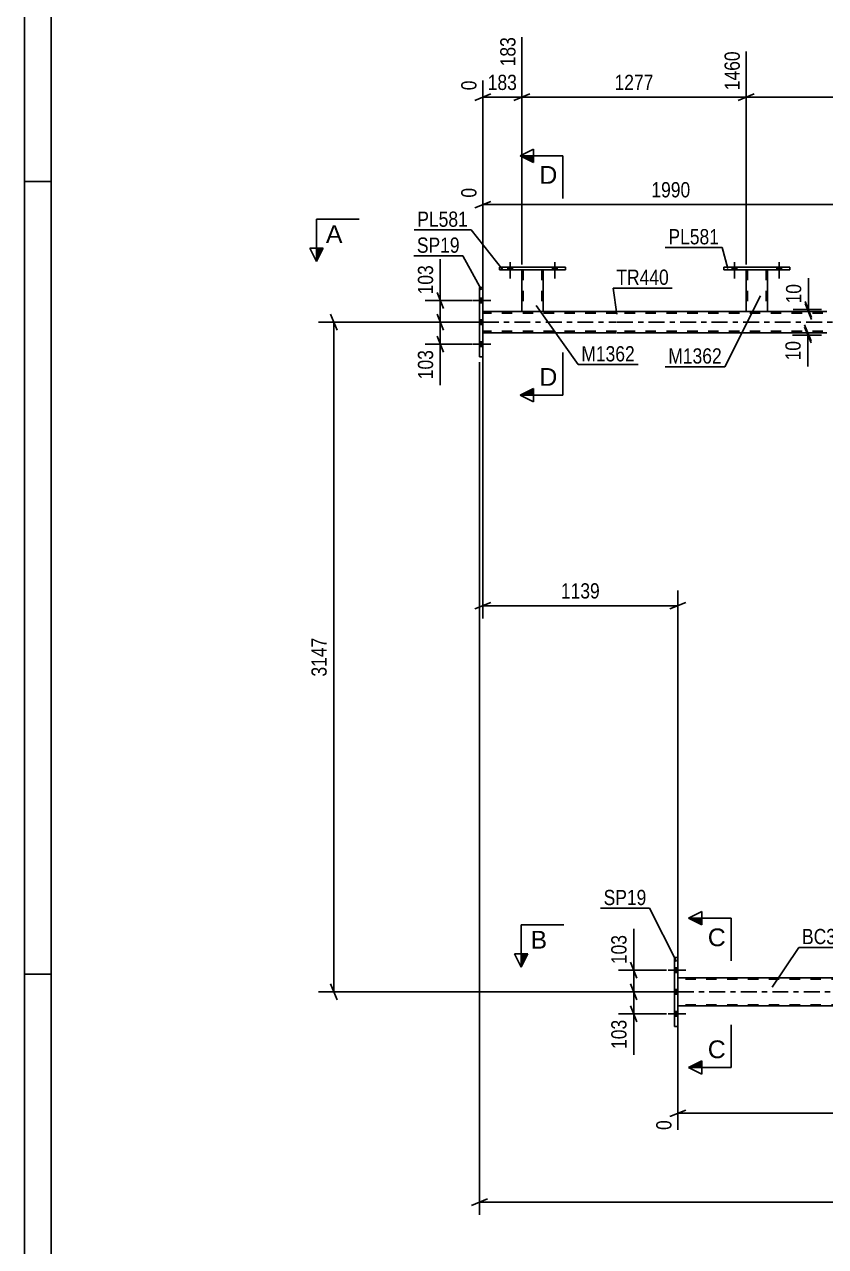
# Model space of a CAD drawing. Header units: millimetres. Extents: x -86 to 755, y -421 to 173.
# Drawn here: x -86.1 to 64.4, y -173.7 to 56 of the extents above; entities that cross this region are included whole.
import ezdxf

# ---------------------------------------------------------------- set-up
doc = ezdxf.new("R2010")
doc.units = ezdxf.units.MM
doc.linetypes.add('DXK_LINE_DOT2', pattern=[3.9198, 1.9599, -1.9599])
doc.linetypes.add('DXK_LINE_DOT3', pattern=[5.9187, 2.979, -0.9799, 0.9799, -0.9799])
doc.styles.add('Arial', font='ARIAL.TTF', dxfattribs={"height": 0.2})
doc.styles.add('Arial Narrow', font='ARIALN.TTF', dxfattribs={"height": 0.2})

# ---------------------------------------------------------------- blocks, each defined once
blk = doc.blocks.new('Unknown-814409347-1133')
at = {"color": 5, "linetype": 'Continuous'}
for p, q in [((-86.11, 173.48), (-86.11, -420.52)), ((-81.11, 168.48), (-81.11, -415.52)), ((-81.11, 26.48), (-86.11, 26.48)), ((-81.11, -122.52), (-86.11, -122.52))]:
    blk.add_line(p, q, dxfattribs=at)
blk = doc.blocks.new('Bolt-814409347-3396 - 3393')
at = {"linetype": 'Continuous'}
for points in [[(46.83, 9.84), (47.71, 9.84), (47.71, 10.32), (46.83, 10.32)], [(55.23, 9.84), (56.11, 9.84), (56.11, 10.32), (55.23, 10.32)]]:
    blk.add_hatch(color=1, dxfattribs=at).paths.add_polyline_path(points)
at = {"color": 1, "linetype": 'Continuous'}
for p, q in [((46.83, 10.32), (46.83, 9.84)), ((47.27, 11.32), (47.27, 8.2)), ((47.71, 10.32), (47.71, 9.84)), ((55.23, 10.32), (55.23, 9.84)), ((55.67, 11.32), (55.67, 8.2)), ((56.11, 10.32), (56.11, 9.84))]:
    blk.add_line(p, q, dxfattribs=at)
blk = doc.blocks.new('Bolt-814409347-3395 - 3393')
at = {"linetype": 'Continuous'}
for points in [[(46.83, 9.84), (47.71, 9.84), (47.71, 10.32), (46.83, 10.32)], [(55.23, 9.84), (56.11, 9.84), (56.11, 10.32), (55.23, 10.32)]]:
    blk.add_hatch(color=1, dxfattribs=at).paths.add_polyline_path(points)
at = {"color": 1, "linetype": 'Continuous'}
for p, q in [((46.83, 10.32), (46.83, 9.84)), ((47.27, 11.32), (47.27, 8.2)), ((47.71, 10.32), (47.71, 9.84)), ((55.23, 10.32), (55.23, 9.84)), ((55.67, 11.32), (55.67, 8.2)), ((56.11, 10.32), (56.11, 9.84))]:
    blk.add_line(p, q, dxfattribs=at)
blk = doc.blocks.new('Part-814409347-3832 - 3393')
at = {"color": 2, "linetype": 'Continuous'}
for p, q in [((-0.64, -6.5), (-0.64, 6.5)), ((-0.64, 6.5), (0, 6.5)), ((0, -6.5), (0, 6.5)), ((-0.64, -6.5), (0, -6.5))]:
    blk.add_line(p, q, dxfattribs=at)
blk = doc.blocks.new('Part-814409347-3423 - 3393')
at = {"color": 2, "linetype": 'Continuous'}
for p, q in [((45.27, 10.32), (45.27, 9.84)), ((57.67, 10.32), (45.27, 10.32)), ((45.27, 9.84), (57.67, 9.84)), ((57.67, 9.84), (57.67, 10.32))]:
    blk.add_line(p, q, dxfattribs=at)
blk = doc.blocks.new('Part-814409347-3438 - 3393')
at = {"color": 2, "linetype": 'Continuous'}
for p, q in [((49.47, 9.84), (49.47, 2)), ((53.47, 9.84), (53.47, 2)), ((49.47, 2), (53.47, 2))]:
    blk.add_line(p, q, dxfattribs=at)
at = {"color": 7, "linetype": 'DXK_LINE_DOT2'}
for p, q in [((49.47, 9.84), (53.47, 9.84)), ((49.47, 9.84), (49.47, 9.84)), ((49.47, 9.84), (49.47, 9.84)), ((49.71, 9.84), (49.71, 2)), ((53.23, 9.84), (53.23, 2)), ((53.47, 9.84), (53.47, 9.84)), ((53.47, 9.84), (53.47, 9.84)), ((53.17, 2), (53.21, 2)), ((53.17, 2), (53.21, 2)), ((53.21, 2), (53.23, 2)), ((53.21, 2), (53.23, 2))]:
    blk.add_line(p, q, dxfattribs=at)
blk = doc.blocks.new('Part-814409347-3711 - 3393')
at = {"color": 2, "linetype": 'Continuous'}
for p, q in [((35.99, -132.36), (35.99, -119.36)), ((35.99, -119.36), (36.63, -119.36)), ((36.63, -119.36), (36.63, -132.36)), ((36.63, -132.36), (35.99, -132.36))]:
    blk.add_line(p, q, dxfattribs=at)
blk = doc.blocks.new('Bolt-814409347-3578 - 3393')
at = {"linetype": 'Continuous'}
for points in [[(0, 3.66), (0, 4.54), (-0.64, 4.54), (-0.64, 3.66)], [(0, 3.66), (0, 4.54), (-0.64, 4.54), (-0.64, 3.66)], [(0, 3.66), (0, 4.54), (-0.64, 4.54), (-0.64, 3.66)], [(0, -0.44), (0, 0.44), (-0.64, 0.44), (-0.64, -0.44)], [(0, -0.44), (0, 0.44), (-0.64, 0.44), (-0.64, -0.44)], [(0, -4.54), (0, -3.66), (-0.64, -3.66), (-0.64, -4.54)], [(0, -4.54), (0, -3.66), (-0.64, -3.66), (-0.64, -4.54)], [(0, -4.54), (0, -3.66), (-0.64, -3.66), (-0.64, -4.54)]]:
    blk.add_hatch(color=1, dxfattribs=at).paths.add_polyline_path(points)
at = {"color": 1, "linetype": 'Continuous'}
for p, q in [((-1.8, 4.1), (1.52, 4.1)), ((-1.8, 4.1), (1.52, 4.1)), ((-1.8, 4.1), (1.52, 4.1)), ((-0.64, 4.54), (0, 4.54)), ((-0.64, 4.54), (0, 4.54)), ((-0.64, 4.54), (0, 4.54)), ((-0.64, 3.66), (0, 3.66)), ((-0.64, 3.66), (0, 3.66)), ((-0.64, 3.66), (0, 3.66)), ((-1.8, 0), (1.52, 0)), ((-1.8, 0), (1.52, 0)), ((-0.64, 0.44), (0, 0.44)), ((-0.64, 0.44), (0, 0.44)), ((-0.64, -0.44), (0, -0.44)), ((-0.64, -0.44), (0, -0.44)), ((-1.8, -4.1), (1.52, -4.1)), ((-1.8, -4.1), (1.52, -4.1)), ((-1.8, -4.1), (1.52, -4.1)), ((-0.64, -3.66), (0, -3.66)), ((-0.64, -3.66), (0, -3.66)), ((-0.64, -3.66), (0, -3.66)), ((-0.64, -4.54), (0, -4.54)), ((-0.64, -4.54), (0, -4.54)), ((-0.64, -4.54), (0, -4.54))]:
    blk.add_line(p, q, dxfattribs=at)
blk = doc.blocks.new('Bolt-814409347-3579 - 3393')
at = {"linetype": 'Continuous'}
for points in [[(36.63, -122.2), (36.63, -121.32), (35.99, -121.32), (35.99, -122.2)], [(36.63, -122.2), (36.63, -121.32), (35.99, -121.32), (35.99, -122.2)], [(36.63, -122.2), (36.63, -121.32), (35.99, -121.32), (35.99, -122.2)], [(36.63, -126.3), (36.63, -125.42), (35.99, -125.42), (35.99, -126.3)], [(36.63, -126.3), (36.63, -125.42), (35.99, -125.42), (35.99, -126.3)], [(36.63, -130.4), (36.63, -129.52), (35.99, -129.52), (35.99, -130.4)], [(36.63, -130.4), (36.63, -129.52), (35.99, -129.52), (35.99, -130.4)], [(36.63, -130.4), (36.63, -129.52), (35.99, -129.52), (35.99, -130.4)]]:
    blk.add_hatch(color=1, dxfattribs=at).paths.add_polyline_path(points)
at = {"color": 1, "linetype": 'Continuous'}
for p, q in [((35.99, -121.32), (36.63, -121.32)), ((35.99, -121.32), (36.63, -121.32)), ((35.99, -121.32), (36.63, -121.32)), ((34.83, -121.76), (38.15, -121.76)), ((34.83, -121.76), (38.15, -121.76)), ((34.83, -121.76), (38.15, -121.76)), ((35.99, -122.2), (36.63, -122.2)), ((35.99, -122.2), (36.63, -122.2)), ((35.99, -122.2), (36.63, -122.2)), ((34.83, -125.86), (38.15, -125.86)), ((34.83, -125.86), (38.15, -125.86)), ((35.99, -125.42), (36.63, -125.42)), ((35.99, -125.42), (36.63, -125.42)), ((35.99, -126.3), (36.63, -126.3)), ((35.99, -126.3), (36.63, -126.3)), ((34.83, -129.96), (38.15, -129.96)), ((34.83, -129.96), (38.15, -129.96)), ((34.83, -129.96), (38.15, -129.96)), ((35.99, -129.52), (36.63, -129.52)), ((35.99, -129.52), (36.63, -129.52)), ((35.99, -129.52), (36.63, -129.52)), ((35.99, -130.4), (36.63, -130.4)), ((35.99, -130.4), (36.63, -130.4)), ((35.99, -130.4), (36.63, -130.4))]:
    blk.add_line(p, q, dxfattribs=at)
blk = doc.blocks.new('Part-814409347-3666 - 3393')
at = {"color": 2, "linetype": 'Continuous'}
for p, q in [((195.43, -123.22), (36.63, -123.22)), ((195.43, -128.5), (36.63, -128.5))]:
    blk.add_line(p, q, dxfattribs=at)
at = {"color": 7, "linetype": 'DXK_LINE_DOT2'}
for p, q in [((36.63, -128.5), (36.63, -123.22)), ((651.49, -123.46), (36.63, -123.46)), ((651.49, -128.26), (36.63, -128.26))]:
    blk.add_line(p, q, dxfattribs=at)
at = {"color": 7, "linetype": 'DXK_LINE_DOT3'}
blk.add_line((36.63, -125.86), (651.49, -125.86), dxfattribs=at)
blk = doc.blocks.new('Part-814409347-3695 - 3393')
at = {"color": 2, "linetype": 'Continuous'}
for p, q in [((7.33, 2), (0, 2)), ((25.13, 2), (11.33, 2)), ((49.47, 2), (25.23, 2)), ((64.65, 2), (53.47, 2)), ((25.13, -2), (0, -2)), ((64.65, -2), (25.23, -2))]:
    blk.add_line(p, q, dxfattribs=at)
at = {"color": 7, "linetype": 'DXK_LINE_DOT2'}
for p, q in [((0, 2), (0, -2)), ((25.13, 1.68), (0, 1.68)), ((11.33, 2), (7.33, 2)), ((640.09, 1.68), (25.23, 1.68)), ((53.47, 2), (49.47, 2)), ((25.13, -1.68), (0, -1.68)), ((640.09, -1.68), (25.23, -1.68))]:
    blk.add_line(p, q, dxfattribs=at)
at = {"color": 7, "linetype": 'DXK_LINE_DOT3'}
for p, q in [((0, 0), (25.13, 0)), ((25.23, 0), (640.09, 0))]:
    blk.add_line(p, q, dxfattribs=at)
blk = doc.blocks.new('Part-814409347-3868 - 3393')
at = {"color": 2, "linetype": 'Continuous'}
for p, q in [((3.13, 10.32), (3.13, 9.84)), ((15.53, 10.32), (3.13, 10.32)), ((3.13, 9.84), (15.53, 9.84)), ((15.53, 9.84), (15.53, 10.32))]:
    blk.add_line(p, q, dxfattribs=at)
blk = doc.blocks.new('Bolt-814409347-3870 - 3393')
at = {"linetype": 'Continuous'}
for points in [[(4.69, 9.84), (5.57, 9.84), (5.57, 10.32), (4.69, 10.32)], [(13.09, 9.84), (13.97, 9.84), (13.97, 10.32), (13.09, 10.32)]]:
    blk.add_hatch(color=1, dxfattribs=at).paths.add_polyline_path(points)
at = {"color": 1, "linetype": 'Continuous'}
for p, q in [((4.69, 10.32), (4.69, 9.84)), ((5.13, 11.32), (5.13, 8.2)), ((5.57, 10.32), (5.57, 9.84)), ((13.09, 10.32), (13.09, 9.84)), ((13.53, 11.32), (13.53, 8.2)), ((13.97, 10.32), (13.97, 9.84))]:
    blk.add_line(p, q, dxfattribs=at)
blk = doc.blocks.new('Part-814409347-3863 - 3393')
at = {"color": 2, "linetype": 'Continuous'}
for p, q in [((7.33, 9.84), (7.33, 2)), ((11.33, 9.84), (11.33, 2)), ((7.33, 2), (11.33, 2))]:
    blk.add_line(p, q, dxfattribs=at)
at = {"color": 7, "linetype": 'DXK_LINE_DOT2'}
for p, q in [((7.33, 9.84), (11.33, 9.84)), ((7.33, 9.84), (7.33, 9.84)), ((7.33, 9.84), (7.33, 9.84)), ((7.57, 9.84), (7.57, 2)), ((11.09, 9.84), (11.09, 2)), ((11.33, 9.84), (11.33, 9.84)), ((11.33, 9.84), (11.33, 9.84)), ((11.03, 2), (11.07, 2)), ((11.03, 2), (11.07, 2)), ((11.07, 2), (11.09, 2)), ((11.07, 2), (11.09, 2))]:
    blk.add_line(p, q, dxfattribs=at)
blk = doc.blocks.new('Bolt-814409347-3869 - 3393')
at = {"linetype": 'Continuous'}
for points in [[(4.69, 9.84), (5.57, 9.84), (5.57, 10.32), (4.69, 10.32)], [(13.09, 9.84), (13.97, 9.84), (13.97, 10.32), (13.09, 10.32)]]:
    blk.add_hatch(color=1, dxfattribs=at).paths.add_polyline_path(points)
at = {"color": 1, "linetype": 'Continuous'}
for p, q in [((4.69, 10.32), (4.69, 9.84)), ((5.13, 11.32), (5.13, 8.2)), ((5.57, 10.32), (5.57, 9.84)), ((13.09, 10.32), (13.09, 9.84)), ((13.53, 11.32), (13.53, 8.2)), ((13.97, 10.32), (13.97, 9.84))]:
    blk.add_line(p, q, dxfattribs=at)
blk = doc.blocks.new('StraightDimension-814409347-4682 - 3393')
at = {"color": 7, "linetype": 'Continuous'}
for p, q in [((114.76, -124.22), (114.76, -157.28)), ((36.63, -129.5), (36.63, -151.8)), ((38.13, -148.07), (35.13, -149.27)), ((36.63, -148.67), (114.76, -148.67)), ((113.26, -149.27), (116.26, -148.07))]:
    blk.add_line(p, q, dxfattribs=at)
at = {"color": 0}
blk.add_wipeout([(79.95, -147.92), (79.95, -143.72), (71.44, -143.72), (71.44, -147.92)], dxfattribs=at)
at = {"color": 0, "linetype": 'Continuous'}
for points in [[(36.03, -149.37), (31.83, -149.37), (31.83, -152.4), (36.03, -152.4)], [(114.16, -149.37), (109.96, -149.37), (109.96, -157.88), (114.16, -157.88)]]:
    blk.add_wipeout(points, dxfattribs=at)
at = {"color": 3, "style": 'Arial Narrow'}
blk.add_text('1953', height=2.863, dxfattribs=at).set_placement((72.04, -147.32))
at = {"color": 3, "linetype": 'Continuous', "style": 'Arial Narrow'}
for s, height, p in [('0', 2.86, (35.43, -151.8)), ('1953', 2.863, (113.56, -157.28))]:
    blk.add_text(s, height=height, rotation=90.0002, dxfattribs=at).set_placement(p)
blk = doc.blocks.new('StraightDimension-814409347-4013 - 3393')
at = {"color": 7, "linetype": 'Continuous'}
for p, q in [((34.52, -125.86), (25.49, -125.86)), ((27.74, -124.36), (28.94, -127.36)), ((28.34, -129.96), (28.34, -125.86)), ((28.94, -131.46), (27.74, -128.46)), ((34.52, -129.96), (25.49, -129.96))]:
    blk.add_line(p, q, dxfattribs=at)
at = {"color": 0}
blk.add_wipeout([(27.59, -130.49), (23.39, -130.49), (23.39, -137.17), (27.59, -137.17)], dxfattribs=at)
at = {"color": 7, "linetype": 'Continuous'}
blk.add_line((28.34, -129.96), (28.34, -137.69), dxfattribs=at)
blk.add_line((28.34, -129.96), (28.34, -137.69), dxfattribs=at)
at = {"color": 3, "style": 'Arial Narrow'}
blk.add_text('103', height=2.863, rotation=90.0002, dxfattribs=at).set_placement((26.99, -136.57))
blk = doc.blocks.new('StraightDimension-814409347-4305 - 3393')
at = {"color": 7, "linetype": 'Continuous'}
for p, q in [((70.64, -1), (70.64, 30.73)), ((0, 7.5), (0, 25.24)), ((1.5, 22.72), (-1.5, 21.52)), ((0, 22.12), (70.64, 22.12)), ((69.14, 21.52), (72.14, 22.72))]:
    blk.add_line(p, q, dxfattribs=at)
at = {"color": 0, "linetype": 'Continuous'}
for points in [[(70.04, 31.33), (65.84, 31.33), (65.84, 22.82), (70.04, 22.82)], [(-0.6, 25.84), (-4.8, 25.84), (-4.8, 22.82), (-0.6, 22.82)]]:
    blk.add_wipeout(points, dxfattribs=at)
at = {"color": 0}
blk.add_wipeout([(39.58, 22.87), (39.58, 27.07), (31.06, 27.07), (31.06, 22.87)], dxfattribs=at)
at = {"color": 3, "linetype": 'Continuous', "style": 'Arial Narrow'}
for s, height, p in [('1990', 2.863, (69.44, 23.42)), ('0', 2.86, (-1.2, 23.42))]:
    blk.add_text(s, height=height, rotation=90.0002, dxfattribs=at).set_placement(p)
at = {"color": 3, "style": 'Arial Narrow'}
blk.add_text('1990', height=2.863, dxfattribs=at).set_placement((31.66, 23.47))
blk = doc.blocks.new('StraightDimension-814409347-4079 - 3393')
at = {"color": 7, "linetype": 'Continuous'}
for p, q in [((7.33, 10.84), (7.33, 53.59)), ((49.47, 10.84), (49.47, 50.91)), ((8.83, 42.9), (5.83, 41.7)), ((7.33, 42.3), (49.47, 42.3)), ((47.97, 41.7), (50.97, 42.9))]:
    blk.add_line(p, q, dxfattribs=at)
at = {"color": 0, "linetype": 'Continuous'}
blk.add_wipeout([(48.87, 51.51), (44.67, 51.51), (44.67, 43), (48.87, 43)], dxfattribs=at)
at = {"color": 0}
blk.add_wipeout([(32.65, 43.05), (32.65, 47.25), (24.14, 47.25), (24.14, 43.05)], dxfattribs=at)
at = {"color": 3, "linetype": 'Continuous', "style": 'Arial Narrow'}
blk.add_text('1460', height=2.863, rotation=90.0002, dxfattribs=at).set_placement((48.27, 43.6))
at = {"color": 3, "style": 'Arial Narrow'}
blk.add_text('1277', height=2.863, dxfattribs=at).set_placement((24.74, 43.65))
blk = doc.blocks.new('StraightDimension-814409347-4630 - 3393')
at = {"color": 7, "linetype": 'Continuous'}
for p, q in [((-0.64, -7.5), (-0.64, -167.77)), ((0.86, -164.77), (-2.14, -165.97)), ((-0.64, -165.37), (662.35, -165.37))]:
    blk.add_line(p, q, dxfattribs=at)
blk = doc.blocks.new('StraightDimension-814409347-4023 - 3393')
at = {"color": 7, "linetype": 'Continuous'}
for p, q in [((27.74, -120.26), (28.94, -123.26)), ((34.52, -121.76), (25.49, -121.76)), ((28.34, -125.86), (28.34, -121.76)), ((34.52, -125.86), (25.49, -125.86)), ((28.94, -127.36), (27.74, -124.36))]:
    blk.add_line(p, q, dxfattribs=at)
at = {"color": 0}
blk.add_wipeout([(27.59, -114.55), (23.39, -114.55), (23.39, -121.24), (27.59, -121.24)], dxfattribs=at)
at = {"color": 7, "linetype": 'Continuous'}
blk.add_line((28.34, -121.76), (28.34, -114.03), dxfattribs=at)
blk.add_line((28.34, -121.76), (28.34, -114.03), dxfattribs=at)
at = {"color": 3, "style": 'Arial Narrow'}
blk.add_text('103', height=2.863, rotation=90.0002, dxfattribs=at).set_placement((26.99, -120.64))
blk = doc.blocks.new('StraightDimension-814409347-4034 - 3393')
at = {"color": 7, "linetype": 'Continuous'}
for p, q in [((0, -3), (0, -55.67)), ((36.63, -122.22), (36.63, -50.42)), ((1.5, -52.67), (-1.5, -53.87)), ((35.13, -53.87), (38.13, -52.67)), ((0, -53.27), (36.63, -53.27))]:
    blk.add_line(p, q, dxfattribs=at)
at = {"color": 0}
blk.add_wipeout([(22.57, -52.52), (22.57, -48.32), (14.06, -48.32), (14.06, -52.52)], dxfattribs=at)
at = {"color": 3, "style": 'Arial Narrow'}
blk.add_text('1139', height=2.863, dxfattribs=at).set_placement((14.66, -51.92))
blk = doc.blocks.new('StraightDimension-814409347-4078 - 3393')
at = {"color": 7, "linetype": 'Continuous'}
for p, q in [((49.47, 10.84), (49.47, 50.91)), ((100.55, 10.84), (100.55, 50.91)), ((50.97, 42.9), (47.97, 41.7)), ((49.47, 42.3), (100.55, 42.3)), ((99.05, 41.7), (102.05, 42.9))]:
    blk.add_line(p, q, dxfattribs=at)
at = {"color": 0, "linetype": 'Continuous'}
blk.add_wipeout([(99.95, 51.51), (95.75, 51.51), (95.75, 43), (99.95, 43)], dxfattribs=at)
at = {"color": 0}
blk.add_wipeout([(79.26, 43.05), (79.26, 47.25), (70.75, 47.25), (70.75, 43.05)], dxfattribs=at)
at = {"color": 3, "linetype": 'Continuous', "style": 'Arial Narrow'}
blk.add_text('2737', height=2.863, rotation=90.0002, dxfattribs=at).set_placement((99.35, 43.6))
at = {"color": 3, "style": 'Arial Narrow'}
blk.add_text('1277', height=2.863, dxfattribs=at).set_placement((71.35, 43.65))
blk = doc.blocks.new('StraightDimension-814409347-4080 - 3393')
at = {"color": 7, "linetype": 'Continuous'}
for p, q in [((7.33, 10.84), (7.33, 53.59)), ((0, 3), (0, 45.43)), ((-1.5, 41.7), (1.5, 42.9)), ((0, 42.3), (7.33, 42.3)), ((8.83, 42.9), (5.83, 41.7))]:
    blk.add_line(p, q, dxfattribs=at)
at = {"color": 0}
blk.add_wipeout([(7.01, 43.05), (7.01, 47.25), (0.32, 47.25), (0.32, 43.05)], dxfattribs=at)
at = {"color": 0, "linetype": 'Continuous'}
for points in [[(6.73, 54.19), (2.53, 54.19), (2.53, 47.5), (6.73, 47.5)], [(-0.6, 46.03), (-4.8, 46.03), (-4.8, 43), (-0.6, 43)]]:
    blk.add_wipeout(points, dxfattribs=at)
at = {"color": 3, "linetype": 'Continuous', "style": 'Arial Narrow'}
for s, height, p in [('183', 2.863, (6.13, 48.1)), ('0', 2.86, (-1.2, 43.6))]:
    blk.add_text(s, height=height, rotation=90.0002, dxfattribs=at).set_placement(p)
at = {"color": 3, "style": 'Arial Narrow'}
blk.add_text('183', height=2.863, dxfattribs=at).set_placement((0.92, 43.65))
blk = doc.blocks.new('StraightDimension-814409347-4253 - 3393')
at = {"color": 7, "linetype": 'Continuous'}
for p, q in [((-1.32, 0), (-10.84, 0)), ((-8.59, 1.5), (-7.39, -1.5)), ((-7.99, -4.1), (-7.99, 0)), ((-1.93, -4.1), (-10.84, -4.1)), ((-7.39, -5.6), (-8.59, -2.6))]:
    blk.add_line(p, q, dxfattribs=at)
at = {"color": 0}
blk.add_wipeout([(-8.74, -4.63), (-12.94, -4.63), (-12.94, -11.31), (-8.74, -11.31)], dxfattribs=at)
at = {"color": 7, "linetype": 'Continuous'}
blk.add_line((-7.99, -4.1), (-7.99, -11.83), dxfattribs=at)
blk.add_line((-7.99, -4.1), (-7.99, -11.83), dxfattribs=at)
at = {"color": 3, "style": 'Arial Narrow'}
blk.add_text('103', height=2.863, rotation=90.0002, dxfattribs=at).set_placement((-9.34, -10.71))
blk = doc.blocks.new('StraightDimension-814409347-4263 - 3393')
at = {"color": 7, "linetype": 'Continuous'}
for p, q in [((-8.59, 5.6), (-7.39, 2.6)), ((-1.93, 4.1), (-10.84, 4.1)), ((-7.99, 0), (-7.99, 4.1)), ((-1.32, 0), (-10.84, 0)), ((-7.39, -1.5), (-8.59, 1.5))]:
    blk.add_line(p, q, dxfattribs=at)
at = {"color": 0}
blk.add_wipeout([(-8.74, 11.31), (-12.94, 11.31), (-12.94, 4.62), (-8.74, 4.62)], dxfattribs=at)
at = {"color": 7, "linetype": 'Continuous'}
blk.add_line((-7.99, 4.1), (-7.99, 11.83), dxfattribs=at)
blk.add_line((-7.99, 4.1), (-7.99, 11.83), dxfattribs=at)
at = {"color": 3, "style": 'Arial Narrow'}
blk.add_text('103', height=2.863, rotation=90.0002, dxfattribs=at).set_placement((-9.34, 5.23))
blk = doc.blocks.new('StraightDimension-814409347-4965 - 3393')
at = {"color": 7, "linetype": 'Continuous'}
for p, q in [((-27.39, -1.5), (-28.59, 1.5)), ((-1.64, 0), (-30.84, 0)), ((-27.99, -125.86), (-27.99, 0)), ((34.99, -125.86), (-30.84, -125.86)), ((-28.59, -124.36), (-27.39, -127.36))]:
    blk.add_line(p, q, dxfattribs=at)
at = {"color": 0}
blk.add_wipeout([(-28.74, -58.67), (-32.94, -58.67), (-32.94, -67.19), (-28.74, -67.19)], dxfattribs=at)
at = {"color": 3, "style": 'Arial Narrow'}
blk.add_text('3147', height=2.863, rotation=90.0002, dxfattribs=at).set_placement((-29.34, -66.59))
blk = doc.blocks.new('StraightDimension-814409347-5013 - 3393')
at = {"color": 7, "linetype": 'Continuous'}
for p, q in [((63.65, -2), (58.2, -2)), ((60.45, -0.5), (61.65, -3.5)), ((61.65, -3.9), (60.45, -0.9)), ((61.05, -2.4), (61.05, -2)), ((63.65, -2.4), (58.2, -2.4))]:
    blk.add_line(p, q, dxfattribs=at)
at = {"color": 0}
blk.add_wipeout([(60.3, -2.92), (56.1, -2.92), (56.1, -7.78), (60.3, -7.78)], dxfattribs=at)
at = {"color": 7, "linetype": 'Continuous'}
blk.add_line((61.05, -2.4), (61.05, -8.31), dxfattribs=at)
blk.add_line((61.05, -2.4), (61.05, -8.31), dxfattribs=at)
at = {"color": 3, "style": 'Arial Narrow'}
blk.add_text('10', height=2.863, rotation=90.0002, dxfattribs=at).set_placement((59.7, -7.18))
blk = doc.blocks.new('StraightDimension-814409347-5036 - 3393')
at = {"color": 7, "linetype": 'Continuous'}
for p, q in [((63.65, 2.4), (58.32, 2.4)), ((60.57, 3.9), (61.77, 0.9)), ((61.77, 0.5), (60.57, 3.5)), ((61.17, 2), (61.17, 2.4)), ((63.65, 2), (58.32, 2))]:
    blk.add_line(p, q, dxfattribs=at)
at = {"color": 0}
blk.add_wipeout([(60.42, 7.78), (56.22, 7.78), (56.22, 2.93), (60.42, 2.93)], dxfattribs=at)
at = {"color": 7, "linetype": 'Continuous'}
blk.add_line((61.17, 2.4), (61.17, 8.31), dxfattribs=at)
blk.add_line((61.17, 2.4), (61.17, 8.31), dxfattribs=at)
at = {"color": 3, "style": 'Arial Narrow'}
blk.add_text('10', height=2.863, rotation=90.0002, dxfattribs=at).set_placement((59.82, 3.53))
blk = doc.blocks.new('Mark-814409347-3828 - 3393')
at = {"color": 0}
blk.add_wipeout([(-4.35, 13.06), (-4.35, 16.06), (-12.39, 16.06), (-12.39, 13.06)], dxfattribs=at)
blk.add_wipeout([(-4.35, 13.06), (-4.35, 16.06), (-12.39, 16.06), (-12.39, 13.06)], dxfattribs=at)
at = {"color": 30, "linetype": 'Continuous'}
for p in [(-12.99, 12.46), (-0.28, 6.06)]:
    blk.add_line(p, (-3.75, 12.46), dxfattribs=at)
at = {"color": 3, "style": 'Arial Narrow'}
blk.add_text('SP19', height=2.863, dxfattribs=at).set_placement((-12.39, 13.06))
blk = doc.blocks.new('Mark-814409347-3419 - 3393')
at = {"color": 0}
blk.add_wipeout([(44.37, 14.64), (44.37, 17.64), (34.87, 17.64), (34.87, 14.64)], dxfattribs=at)
blk.add_wipeout([(44.37, 14.64), (44.37, 17.64), (34.87, 17.64), (34.87, 14.64)], dxfattribs=at)
at = {"color": 30, "linetype": 'Continuous'}
for p in [(34.27, 14.04), (46.05, 10.13)]:
    blk.add_line(p, (44.97, 14.04), dxfattribs=at)
at = {"color": 3, "style": 'Arial Narrow'}
blk.add_text('PL581', height=2.863, dxfattribs=at).set_placement((34.87, 14.64))
blk = doc.blocks.new('Mark-814409347-3434 - 3393')
at = {"color": 0}
blk.add_wipeout([(44.89, -7.77), (44.89, -4.77), (34.84, -4.77), (34.84, -7.77)], dxfattribs=at)
blk.add_wipeout([(44.89, -7.77), (44.89, -4.77), (34.84, -4.77), (34.84, -7.77)], dxfattribs=at)
at = {"color": 30, "linetype": 'Continuous'}
for p in [(52.17, 4.96), (34.24, -8.37)]:
    blk.add_line(p, (45.49, -8.37), dxfattribs=at)
at = {"color": 3, "style": 'Arial Narrow'}
blk.add_text('M1362', height=2.863, dxfattribs=at).set_placement((34.84, -7.77))
blk = doc.blocks.new('Mark-814409347-3662 - 3393')
at = {"color": 0}
blk.add_wipeout([(70.01, -116.88), (70.01, -113.88), (59.96, -113.88), (59.96, -116.88)], dxfattribs=at)
blk.add_wipeout([(70.01, -116.88), (70.01, -113.88), (59.96, -113.88), (59.96, -116.88)], dxfattribs=at)
at = {"color": 30, "linetype": 'Continuous'}
for p, q in [((54.36, -124.94), (59.36, -117.48)), ((59.36, -117.48), (70.61, -117.48))]:
    blk.add_line(p, q, dxfattribs=at)
at = {"color": 3, "style": 'Arial Narrow'}
blk.add_text('BC373', height=2.863, dxfattribs=at).set_placement((59.96, -116.88))
blk = doc.blocks.new('Mark-814409347-3691 - 3393')
at = {"color": 0}
blk.add_wipeout([(34.94, 7.03), (34.94, 10.03), (25.08, 10.03), (25.08, 7.03)], dxfattribs=at)
blk.add_wipeout([(34.94, 7.03), (34.94, 10.03), (25.08, 10.03), (25.08, 7.03)], dxfattribs=at)
at = {"color": 30, "linetype": 'Continuous'}
for p, q in [((25.19, 1.5), (24.48, 6.43)), ((24.48, 6.43), (35.54, 6.43))]:
    blk.add_line(p, q, dxfattribs=at)
at = {"color": 3, "style": 'Arial Narrow'}
blk.add_text('TR440', height=2.863, dxfattribs=at).set_placement((25.08, 7.03))
blk = doc.blocks.new('Mark-814409347-3707 - 3393')
at = {"color": 0}
blk.add_wipeout([(30.73, -109.54), (30.73, -106.54), (22.69, -106.54), (22.69, -109.54)], dxfattribs=at)
blk.add_wipeout([(30.73, -109.54), (30.73, -106.54), (22.69, -106.54), (22.69, -109.54)], dxfattribs=at)
at = {"color": 30, "linetype": 'Continuous'}
for p in [(22.09, -110.14), (36.37, -120.17)]:
    blk.add_line(p, (31.33, -110.14), dxfattribs=at)
at = {"color": 3, "style": 'Arial Narrow'}
blk.add_text('SP19', height=2.863, dxfattribs=at).set_placement((22.69, -109.54))
blk = doc.blocks.new('SectionMark-814409347-5115 - 3393')
at = {"color": 6, "linetype": 'Continuous'}
for p, q in [((7.22, -113.22), (7.22, -121.22)), ((7.22, -121.22), (5.97, -118.72))]:
    blk.add_line(p, q, dxfattribs=at)
at = {"color": 0, "linetype": 'Continuous'}
blk.add_wipeout([(12.08, -117.72), (12.08, -114.22), (8.97, -114.22), (8.97, -117.72)], dxfattribs=at)
at = {"linetype": 'Continuous'}
blk.add_hatch(color=6, dxfattribs=at).paths.add_polyline_path([(7.22, -118.72), (8.47, -118.72), (7.22, -121.22)])
at = {"color": 6, "linetype": 'Continuous'}
for p, q in [((7.22, -113.22), (15.22, -113.22)), ((8.47, -118.72), (5.97, -118.72)), ((7.22, -121.22), (8.47, -118.72))]:
    blk.add_line(p, q, dxfattribs=at)
at = {"color": 3, "linetype": 'Continuous', "style": 'Arial'}
blk.add_text('B', height=3.34, dxfattribs=at).set_placement((8.97, -117.72))
blk = doc.blocks.new('SectionMark-814409347-5111 - 3393')
at = {"color": 6, "linetype": 'Continuous'}
for p, q in [((38.63, -112.02), (41.13, -110.77)), ((46.63, -112.02), (38.63, -112.02)), ((46.63, -140.06), (38.63, -140.06)), ((41.13, -141.31), (38.63, -140.06))]:
    blk.add_line(p, q, dxfattribs=at)
at = {"color": 0, "linetype": 'Continuous'}
for points in [[(45.63, -117.27), (45.63, -113.77), (42.26, -113.77), (42.26, -117.27)], [(45.63, -138.31), (45.63, -134.81), (42.26, -134.81), (42.26, -138.31)]]:
    blk.add_wipeout(points, dxfattribs=at)
at = {"linetype": 'Continuous'}
for points in [[(41.13, -112.02), (41.13, -113.27), (38.63, -112.02)], [(41.13, -138.81), (41.13, -140.06), (38.63, -140.06)]]:
    blk.add_hatch(color=6, dxfattribs=at).paths.add_polyline_path(points)
at = {"color": 6, "linetype": 'Continuous'}
for p, q in [((38.63, -112.02), (41.13, -113.27)), ((41.13, -113.27), (41.13, -110.77)), ((46.63, -112.02), (46.63, -120.02)), ((46.63, -140.06), (46.63, -132.06)), ((38.63, -140.06), (41.13, -138.81)), ((41.13, -138.81), (41.13, -141.31))]:
    blk.add_line(p, q, dxfattribs=at)
at = {"color": 3, "linetype": 'Continuous', "style": 'Arial'}
for p in [(42.26, -117.27), (42.26, -138.31)]:
    blk.add_text('C', height=3.34, dxfattribs=at).set_placement(p)
blk = doc.blocks.new('SectionMark-814409347-5113 - 3393')
at = {"color": 6, "linetype": 'Continuous'}
for p, q in [((-31.23, 19.4), (-31.23, 11.4)), ((-31.23, 11.4), (-32.48, 13.9))]:
    blk.add_line(p, q, dxfattribs=at)
at = {"color": 0, "linetype": 'Continuous'}
blk.add_wipeout([(-26.37, 14.9), (-26.37, 18.4), (-29.48, 18.4), (-29.48, 14.9)], dxfattribs=at)
at = {"linetype": 'Continuous'}
blk.add_hatch(color=6, dxfattribs=at).paths.add_polyline_path([(-31.23, 13.9), (-29.98, 13.9), (-31.23, 11.4)])
at = {"color": 6, "linetype": 'Continuous'}
for p, q in [((-31.23, 19.4), (-23.23, 19.4)), ((-29.98, 13.9), (-32.48, 13.9)), ((-31.23, 11.4), (-29.98, 13.9))]:
    blk.add_line(p, q, dxfattribs=at)
at = {"color": 3, "linetype": 'Continuous', "style": 'Arial'}
blk.add_text('A', height=3.34, dxfattribs=at).set_placement((-29.48, 14.9))
blk = doc.blocks.new('Mark-814409347-3859 - 3393')
at = {"color": 0}
blk.add_wipeout([(28.55, -7.36), (28.55, -4.36), (18.5, -4.36), (18.5, -7.36)], dxfattribs=at)
blk.add_wipeout([(28.55, -7.36), (28.55, -4.36), (18.5, -4.36), (18.5, -7.36)], dxfattribs=at)
at = {"color": 30, "linetype": 'Continuous'}
for p, q in [((10.04, 3.17), (17.9, -7.96)), ((17.9, -7.96), (29.15, -7.96))]:
    blk.add_line(p, q, dxfattribs=at)
at = {"color": 3, "style": 'Arial Narrow'}
blk.add_text('M1362', height=2.863, dxfattribs=at).set_placement((18.5, -7.36))
blk = doc.blocks.new('Mark-814409347-3864 - 3393')
at = {"color": 0}
blk.add_wipeout([(-2.81, 17.94), (-2.81, 20.94), (-12.31, 20.94), (-12.31, 17.94)], dxfattribs=at)
blk.add_wipeout([(-2.81, 17.94), (-2.81, 20.94), (-12.31, 20.94), (-12.31, 17.94)], dxfattribs=at)
at = {"color": 30, "linetype": 'Continuous'}
for p in [(-12.91, 17.34), (3.75, 9.84)]:
    blk.add_line(p, (-2.21, 17.34), dxfattribs=at)
at = {"color": 3, "style": 'Arial Narrow'}
blk.add_text('PL581', height=2.863, dxfattribs=at).set_placement((-12.31, 17.94))
blk = doc.blocks.new('SectionMark-814409347-5117 - 3393')
at = {"color": 6, "linetype": 'Continuous'}
for p, q in [((7, 31.27), (9.5, 32.52)), ((15, 31.27), (7, 31.27)), ((15, -13.7), (7, -13.7)), ((9.5, -14.95), (7, -13.7))]:
    blk.add_line(p, q, dxfattribs=at)
at = {"color": 0, "linetype": 'Continuous'}
for points in [[(14, 26.02), (14, 29.52), (10.63, 29.52), (10.63, 26.02)], [(14, -11.95), (14, -8.45), (10.63, -8.45), (10.63, -11.95)]]:
    blk.add_wipeout(points, dxfattribs=at)
at = {"linetype": 'Continuous'}
for points in [[(9.5, 31.27), (9.5, 30.02), (7, 31.27)], [(9.5, -12.45), (9.5, -13.7), (7, -13.7)]]:
    blk.add_hatch(color=6, dxfattribs=at).paths.add_polyline_path(points)
at = {"color": 6, "linetype": 'Continuous'}
for p, q in [((9.5, 30.02), (9.5, 32.52)), ((7, 31.27), (9.5, 30.02)), ((15, 31.27), (15, 23.27)), ((15, -13.7), (15, -5.7)), ((7, -13.7), (9.5, -12.45)), ((9.5, -12.45), (9.5, -14.95))]:
    blk.add_line(p, q, dxfattribs=at)
at = {"color": 3, "linetype": 'Continuous', "style": 'Arial'}
for p in [(10.63, 26.02), (10.63, -11.95)]:
    blk.add_text('D', height=3.34, dxfattribs=at).set_placement(p)

msp = doc.modelspace()

# ---------------------------------------------------------------- block references
for name in ['Unknown-814409347-1133', 'Part-814409347-3868 - 3393', 'Bolt-814409347-3870 - 3393', 'Bolt-814409347-3869 - 3393', 'Part-814409347-3863 - 3393', 'Part-814409347-3423 - 3393', 'Bolt-814409347-3396 - 3393', 'Bolt-814409347-3395 - 3393', 'Part-814409347-3438 - 3393', 'Part-814409347-3832 - 3393', 'Bolt-814409347-3578 - 3393', 'Part-814409347-3695 - 3393', 'Part-814409347-3711 - 3393', 'Bolt-814409347-3579 - 3393', 'Part-814409347-3666 - 3393']:
    msp.add_blockref(name, (0, 0))

# ---------------------------------------------------------------- next in the draw order: block references
for name in ['StraightDimension-814409347-4305 - 3393', 'StraightDimension-814409347-4682 - 3393']:
    msp.add_blockref(name, (0, 0))

# ---------------------------------------------------------------- next in the draw order: block references
for name in ['StraightDimension-814409347-4079 - 3393', 'StraightDimension-814409347-4013 - 3393']:
    msp.add_blockref(name, (0, 0))

# ---------------------------------------------------------------- next in the draw order: block references
for name in ['StraightDimension-814409347-4080 - 3393', 'StraightDimension-814409347-4078 - 3393', 'Mark-814409347-3419 - 3393', 'StraightDimension-814409347-4630 - 3393']:
    msp.add_blockref(name, (0, 0))

# ---------------------------------------------------------------- next in the draw order: block references
for name in ['StraightDimension-814409347-5013 - 3393', 'StraightDimension-814409347-4023 - 3393', 'Mark-814409347-3662 - 3393']:
    msp.add_blockref(name, (0, 0))

# ---------------------------------------------------------------- next in the draw order: block references
for name in ['StraightDimension-814409347-5036 - 3393', 'StraightDimension-814409347-4034 - 3393']:
    msp.add_blockref(name, (0, 0))

# ---------------------------------------------------------------- next in the draw order: block references
msp.add_blockref('StraightDimension-814409347-4253 - 3393', (0, 0))

# ---------------------------------------------------------------- next in the draw order: block references
msp.add_blockref('StraightDimension-814409347-4263 - 3393', (0, 0))

# ---------------------------------------------------------------- next in the draw order: block references
for name in ['Mark-814409347-3828 - 3393', 'StraightDimension-814409347-4965 - 3393']:
    msp.add_blockref(name, (0, 0))

# ---------------------------------------------------------------- next in the draw order: block references
for name in ['SectionMark-814409347-5113 - 3393', 'Mark-814409347-3434 - 3393', 'Mark-814409347-3707 - 3393']:
    msp.add_blockref(name, (0, 0))

# ---------------------------------------------------------------- next in the draw order: block references
for name in ['Mark-814409347-3864 - 3393', 'Mark-814409347-3691 - 3393', 'SectionMark-814409347-5115 - 3393']:
    msp.add_blockref(name, (0, 0))

# ---------------------------------------------------------------- next in the draw order: block references
for name in ['Mark-814409347-3859 - 3393', 'SectionMark-814409347-5111 - 3393']:
    msp.add_blockref(name, (0, 0))

# ---------------------------------------------------------------- next in the draw order: block references
msp.add_blockref('SectionMark-814409347-5117 - 3393', (0, 0))

doc.saveas('drawing.dxf')
